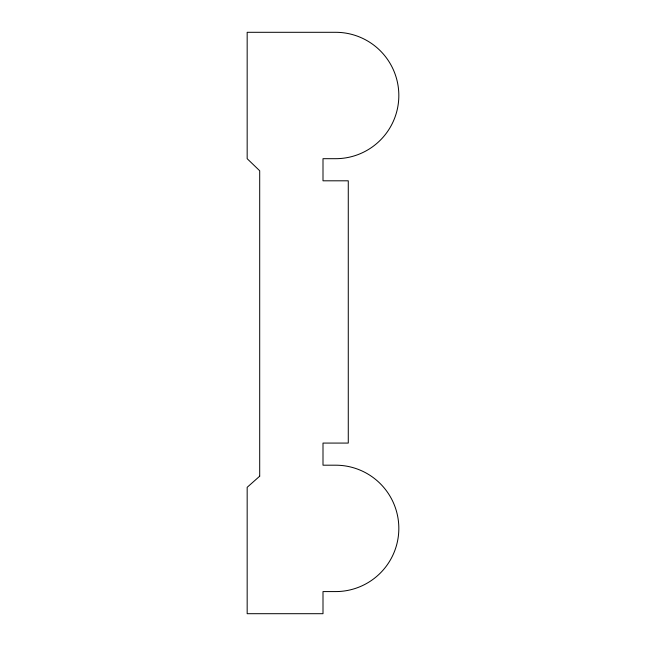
<?xml version="1.0" encoding="UTF-8"?>
<svg xmlns="http://www.w3.org/2000/svg" width="646" height="646" viewBox="0 0 646 646"><rect width="100%" height="100%" fill="white"/><g stroke="black" fill="none" stroke-linecap="round" stroke-linejoin="round"><path stroke-width="0.97" d="M259.7 476.191L247.168 487.31L247.168 613.7L323 613.7L323 591.583L335.637 591.583A63.195 63.195 0 0 0 398.832 528.388A63.195 63.195 0 0 0 335.637 465.193L323 465.193L323 443.075L348.275 443.075L348.275 180.807L323 180.807L323 158.69L335.637 158.69A63.195 63.195 0 0 0 398.832 95.495A63.195 63.195 0 0 0 335.637 32.3L247.168 32.3L247.168 158.69L259.7 170.762L259.7 476.191"/></g></svg>
